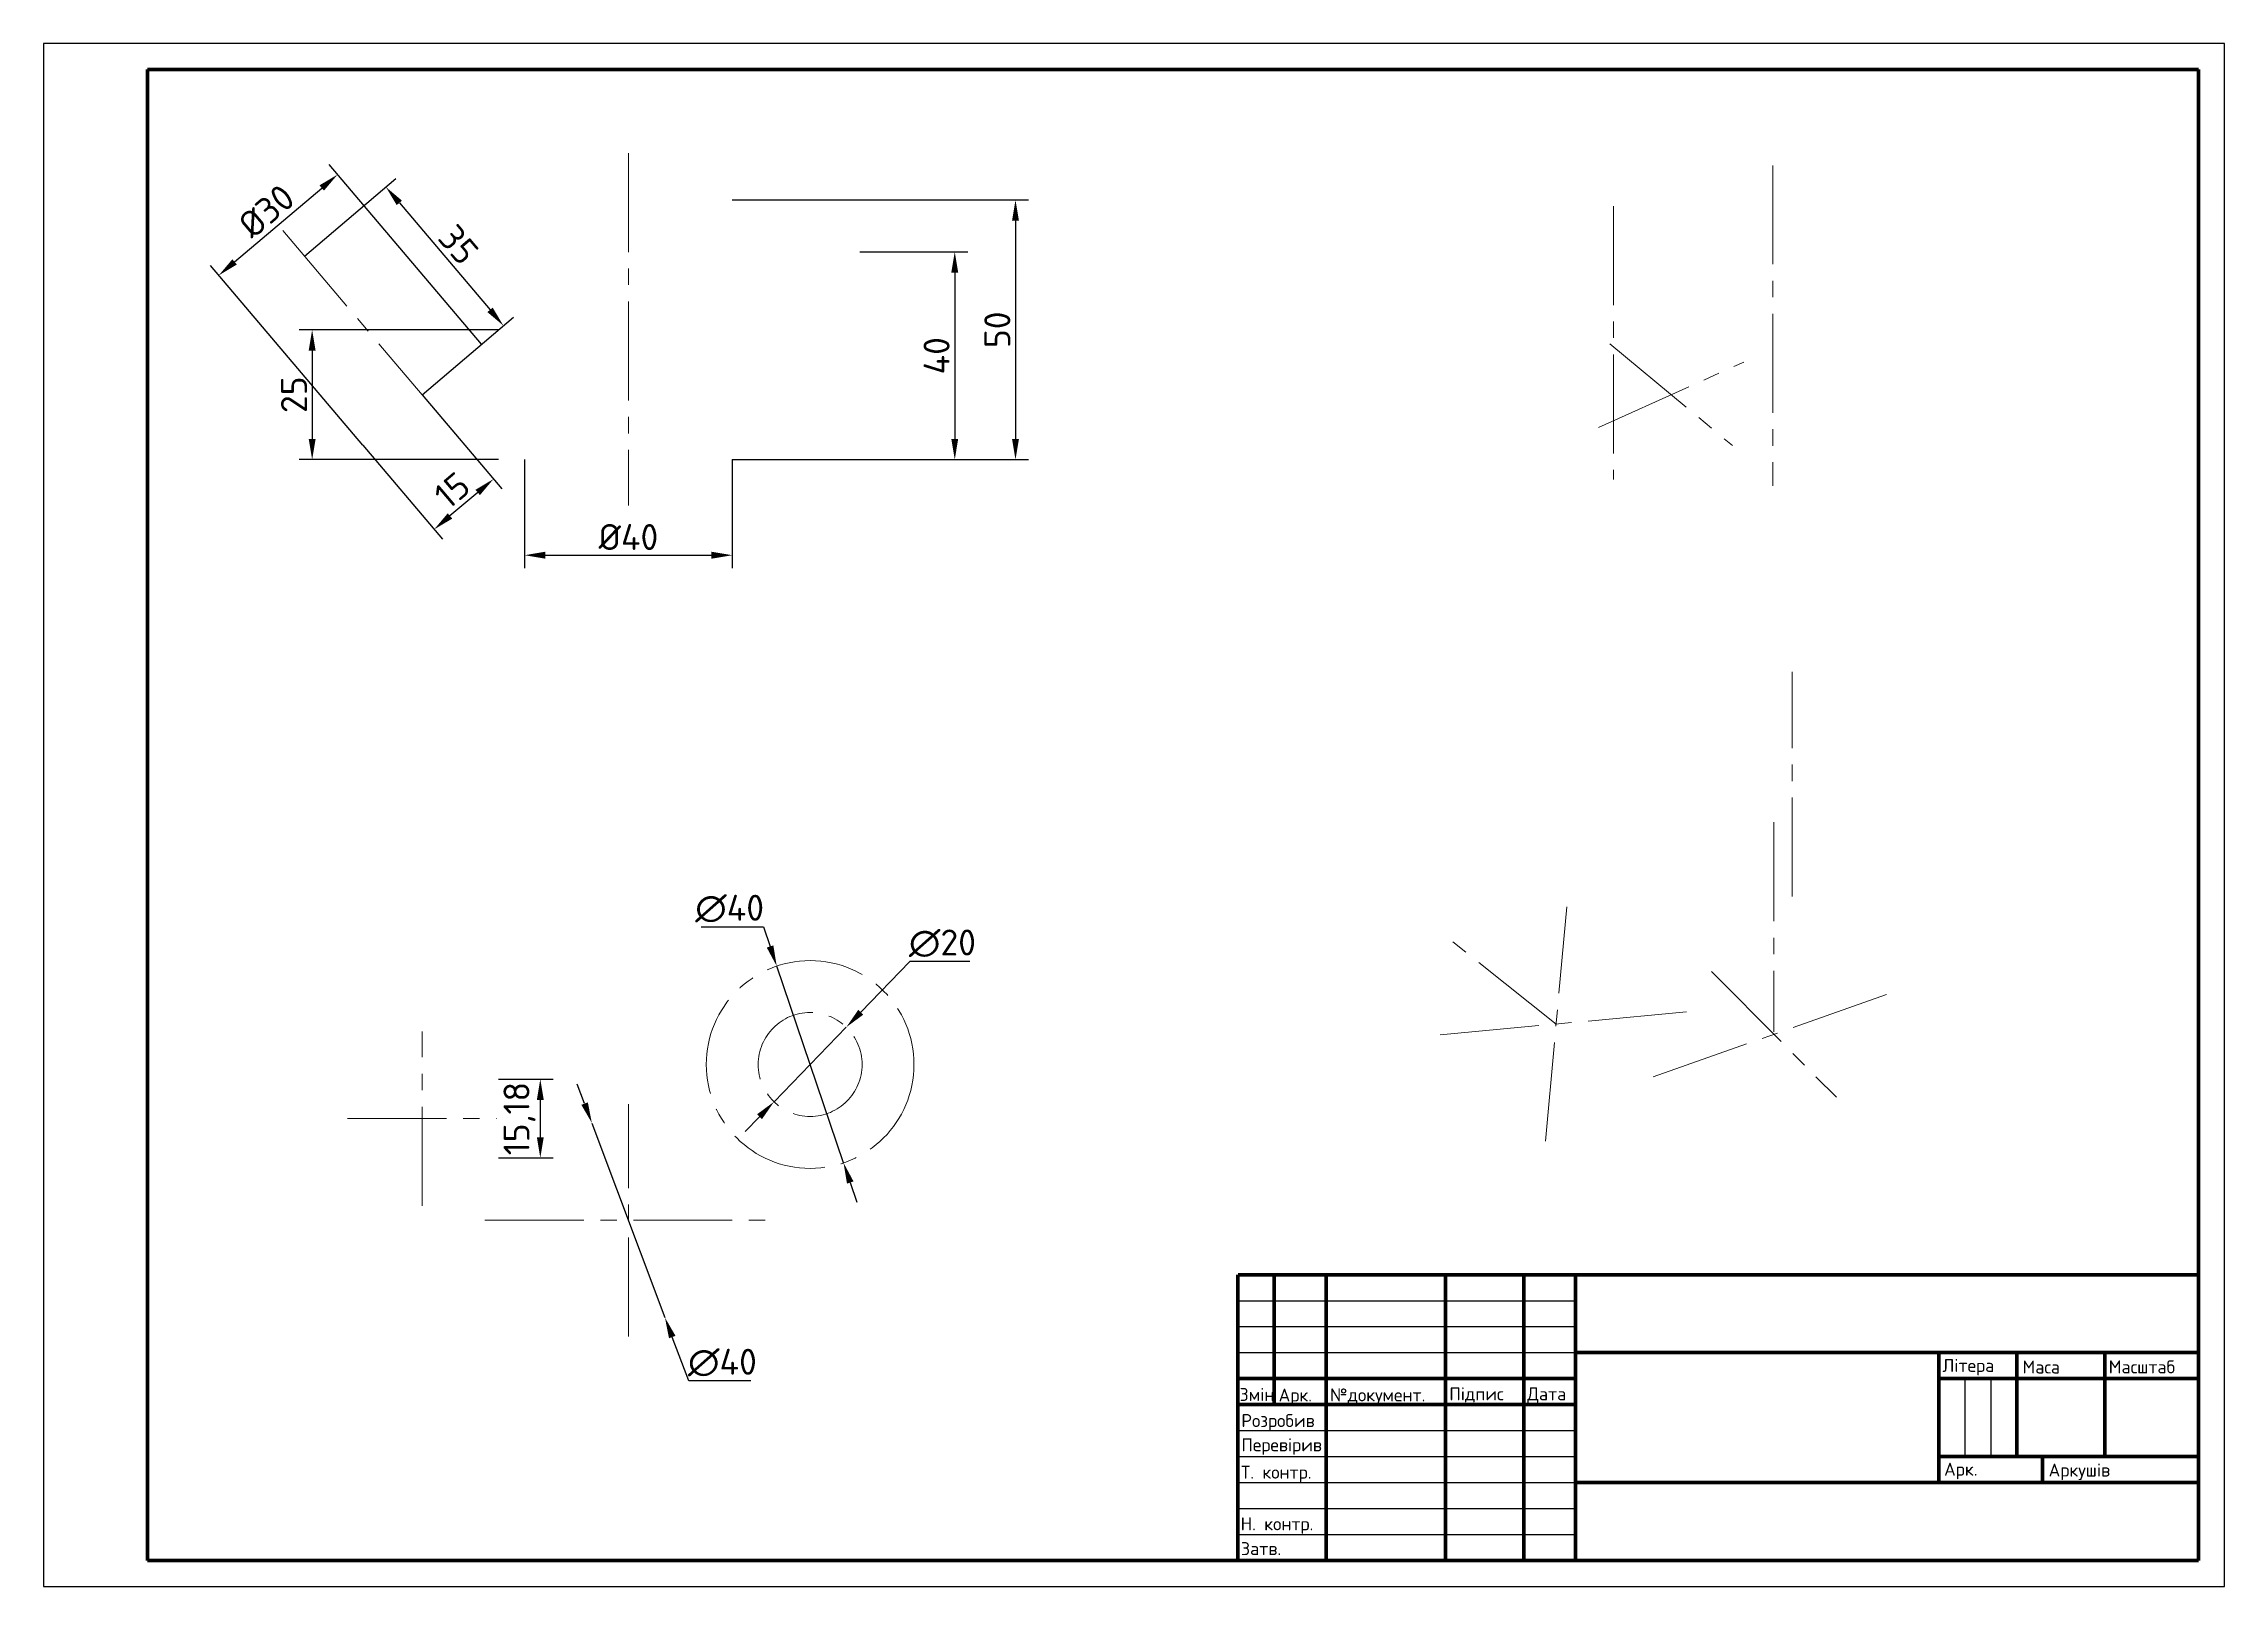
# Paper-space layout 'Layout3' of a CAD drawing. Header units: millimetres. Extents: x 0 to 420, y 0 to 297.
import ezdxf

# ---------------------------------------------------------------- set-up
doc = ezdxf.new("R2010")
doc.units = ezdxf.units.MM
doc.linetypes.add('CENTER2', pattern=[28.575000000000003, 19.05, -3.175, 3.175, -3.175])
doc.layers.get('0').update_dxf_attribs({"color": 31})
doc.layers.add('dim', color=171, linetype='Continuous')
doc.layers.add('r-text', color=45, linetype='Continuous')
for name, color, linetype, lineweight in [('osi', 51, 'CENTER2', 5), ('r-kontyr', 93, 'Continuous', 70), ('r-tonka', 151, 'Continuous', 25)]:
    doc.layers.add(name, color=color, linetype=linetype, lineweight=lineweight)
doc.styles.add('ДСТУ', font='isocpeur.ttf', dxfattribs={"height": 5})
doc.dimstyles.new('ДСТУ', dxfattribs={"dimtxt": 2.5, "dimasz": 4, "dimexe": 2.5, "dimexo": 0, "dimgap": 1, "dimtad": 1, "dimtoh": 1, "dimtxsty": 'ДСТУ', "dimcen": 2.5, "dimadec": 0, "dimazin": 0, "dimtfac": 1, "dimtmove": 0, "dimatfit": 3, "dimfxl": 1, "dimarcsym": 0})

# ---------------------------------------------------------------- blocks, each defined once
blk = doc.blocks.new('*D27')
at = {"layer": 'Defpoints', "color": 0, "transparency": 16777216}
for p in [(92.62865265334221, 216.9102711043902), (132.6286526533422, 216.9102711043902), (132.6286526533422, 198.5134332770749)]:
    blk.add_point(p, dxfattribs=at)
at = {"layer": 'dim', "color": 0, "lineweight": -2, "transparency": 16777216}
for p, q in [((92.62865265334221, 216.9102711043902), (92.62865265334221, 196.0134332770749)), ((132.6286526533422, 216.9102711043902), (132.6286526533422, 196.0134332770749)), ((96.62865265334221, 198.5134332770749), (128.6286526533422, 198.5134332770749))]:
    blk.add_line(p, q, dxfattribs=at)
at = {"layer": 'dim', "color": 0, "transparency": 16777216}
for points in [[(96.62865265334221, 199.1800999437416), (96.62865265334221, 197.8467666104083), (92.62865265334221, 198.5134332770749)], [(128.6286526533422, 199.1800999437416), (128.6286526533422, 197.8467666104083), (132.6286526533422, 198.5134332770749)]]:
    blk.add_solid(points, dxfattribs=at)
at = {"layer": 'dim', "color": 0, "transparency": 16777216, "insert": (112.6286526533422, 202.0134332770749), "char_height": 5, "attachment_point": 5, "style": 'ДСТУ'}
blk.add_mtext('%%C40', dxfattribs=at)
blk = doc.blocks.new('*D28')
at = {"layer": 'Defpoints', "color": 0, "transparency": 16777216}
for p in [(50.25157728543307, 256.1032293519631), (88.56077748948198, 242.7008011250754), (72.88973047851323, 229.41027110439)]:
    blk.add_point(p, dxfattribs=at)
at = {"layer": 'dim', "color": 0, "lineweight": -2, "transparency": 16777216}
for p, q in [((50.25157728543307, 256.1032293519631), (67.82926417122844, 271.0107703150114)), ((68.50984180418236, 266.3431355729259), (85.97355998170144, 245.7514249247979)), ((72.88973047851323, 229.41027110439), (90.4674173643086, 244.3178120674382))]:
    blk.add_line(p, q, dxfattribs=at)
at = {"layer": 'dim', "color": 0, "transparency": 16777216}
for points in [[(69.01827910413611, 266.7743384908894), (68.0014045042286, 265.9119326549625), (65.92262429640182, 269.3937593726485)], [(86.4819972816552, 246.1826278427613), (85.46512268174769, 245.3202220068345), (88.56077748948198, 242.7008011250754)]]:
    blk.add_solid(points, dxfattribs=at)
at = {"layer": 'dim', "color": 0, "transparency": 16777216, "insert": (79.91099671769919, 258.3110955681699), "char_height": 5, "attachment_point": 5, "rotation": 310.301096647329, "style": 'ДСТУ'}
blk.add_mtext('35', dxfattribs=at)
blk = doc.blocks.new('*D29')
at = {"layer": 'Defpoints', "color": 0, "transparency": 16777216}
for p in [(87.62865265334224, 241.9102711043903), (51.71835560068624, 216.9102711043903), (87.62865265334224, 216.9102711043903)]:
    blk.add_point(p, dxfattribs=at)
at = {"layer": 'dim', "color": 0, "lineweight": -2, "transparency": 16777216}
for p, q in [((87.62865265334224, 241.9102711043903), (49.21835560068623, 241.9102711043903)), ((51.71835560068624, 237.9102711043903), (51.71835560068624, 220.9102711043903)), ((87.62865265334224, 216.9102711043903), (49.21835560068624, 216.9102711043903))]:
    blk.add_line(p, q, dxfattribs=at)
at = {"layer": 'dim', "color": 0, "transparency": 16777216}
for points in [[(51.05168893401957, 237.9102711043903), (52.3850222673529, 237.9102711043903), (51.71835560068623, 241.9102711043903)], [(51.05168893401957, 220.9102711043903), (52.3850222673529, 220.9102711043903), (51.71835560068624, 216.9102711043903)]]:
    blk.add_solid(points, dxfattribs=at)
at = {"layer": 'dim', "color": 0, "transparency": 16777216, "insert": (48.21835560068629, 229.4102711043902), "char_height": 5, "attachment_point": 5, "rotation": 90, "style": 'ДСТУ'}
blk.add_mtext('25', dxfattribs=at)
blk = doc.blocks.new('*D30')
at = {"layer": 'Defpoints', "color": 0, "transparency": 16777216}
for p in [(72.88973047851242, 229.4102711043912), (61.44989122955302, 219.7082054502133), (75.2131460789867, 203.4797620823639)]:
    blk.add_point(p, dxfattribs=at)
at = {"layer": 'dim', "color": 0, "lineweight": -2, "transparency": 16777216}
for p, q in [((72.88973047851242, 229.4102711043912), (88.26999627030905, 211.2751878617153)), ((61.44989122955302, 219.7082054502133), (76.83015702134965, 201.5731222075374)), ((83.60236152822365, 210.5946102287611), (78.26376987870914, 206.0669795901446))]:
    blk.add_line(p, q, dxfattribs=at)
at = {"layer": 'dim', "color": 0, "transparency": 16777216}
for points in [[(83.1711586102602, 211.1030475287148), (84.03356444618711, 210.0861729288073), (86.6529853279461, 213.1818277365418)], [(77.8325669607457, 206.5754168900984), (78.6949727966726, 205.5585422901909), (75.2131460789867, 203.4797620823639)]]:
    blk.add_solid(points, dxfattribs=at)
at = {"layer": 'dim', "color": 0, "transparency": 16777216, "insert": (78.66925038415826, 211.00009073421), "char_height": 5, "attachment_point": 5, "rotation": 40.30109664733218, "style": 'ДСТУ'}
blk.add_mtext('15', dxfattribs=at)
blk = doc.blocks.new('*D31')
at = {"layer": 'Defpoints', "color": 0, "transparency": 16777216}
for p in [(56.61282062868868, 271.7935373910643), (84.32956972747162, 239.112336758567), (61.449891229553, 219.7082054502134)]:
    blk.add_point(p, dxfattribs=at)
at = {"layer": 'dim', "color": 0, "lineweight": -2, "transparency": 16777216}
for p, q in [((84.32956972747162, 239.112336758567), (54.99580968632583, 273.7001772658909)), ((36.78376593049263, 254.9766235904912), (53.56219682896612, 269.2063198832838)), ((61.449891229553, 219.7082054502134), (32.11613118840722, 254.2960459575372))]:
    blk.add_line(p, q, dxfattribs=at)
at = {"layer": 'dim', "color": 0, "transparency": 16777216}
for points in [[(53.1309939110027, 269.7147571832375), (53.99339974692954, 268.69788258333), (56.61282062868868, 271.7935373910643)], [(36.35256301252922, 255.485060890445), (37.21496884845605, 254.4681862905375), (33.73314213077008, 252.3894060827107)]]:
    blk.add_solid(points, dxfattribs=at)
at = {"layer": 'dim', "color": 0, "transparency": 16777216, "insert": (42.90916606042143, 264.7607675616447), "char_height": 5, "attachment_point": 5, "rotation": 40.30109664732947, "style": 'ДСТУ'}
blk.add_mtext('%%C30', dxfattribs=at)
blk = doc.blocks.new('*D32')
at = {"layer": 'Defpoints', "color": 0, "transparency": 16777216}
for p in [(157.1899664407175, 256.9102711043903), (157.1899664407175, 216.9102711043903), (175.4784374753982, 216.9102711043903)]:
    blk.add_point(p, dxfattribs=at)
at = {"layer": 'dim', "color": 0, "lineweight": -2, "transparency": 16777216}
for p, q in [((157.1899664407175, 256.9102711043903), (177.9784374753982, 256.9102711043903)), ((175.4784374753982, 252.9102711043903), (175.4784374753982, 220.9102711043903)), ((157.1899664407175, 216.9102711043903), (177.9784374753982, 216.9102711043903))]:
    blk.add_line(p, q, dxfattribs=at)
at = {"layer": 'dim', "color": 0, "transparency": 16777216}
for points in [[(174.8117708087315, 252.9102711043903), (176.1451041420648, 252.9102711043903), (175.4784374753982, 256.9102711043903)], [(174.8117708087315, 220.9102711043903), (176.1451041420648, 220.9102711043903), (175.4784374753982, 216.9102711043903)]]:
    blk.add_solid(points, dxfattribs=at)
at = {"layer": 'dim', "color": 0, "transparency": 16777216, "insert": (171.9784374753982, 236.9102711043902), "char_height": 5, "attachment_point": 5, "rotation": 90, "style": 'ДСТУ'}
blk.add_mtext('40', dxfattribs=at)
blk = doc.blocks.new('*D33')
at = {"layer": 'Defpoints', "color": 0, "transparency": 16777216}
for p in [(132.6286526533423, 266.9102711043903), (132.6286526533423, 216.9102711043903), (187.1768871621644, 216.9102711043903)]:
    blk.add_point(p, dxfattribs=at)
at = {"layer": 'dim', "color": 0, "lineweight": -2, "transparency": 16777216}
for p, q in [((132.6286526533423, 266.9102711043903), (189.6768871621644, 266.9102711043903)), ((187.1768871621644, 262.9102711043903), (187.1768871621644, 220.9102711043903)), ((132.6286526533423, 216.9102711043903), (189.6768871621644, 216.9102711043903))]:
    blk.add_line(p, q, dxfattribs=at)
at = {"layer": 'dim', "color": 0, "transparency": 16777216}
for points in [[(186.5102204954977, 262.9102711043903), (187.8435538288311, 262.9102711043903), (187.1768871621644, 266.9102711043903)], [(186.5102204954977, 220.9102711043903), (187.8435538288311, 220.9102711043903), (187.1768871621644, 216.9102711043903)]]:
    blk.add_solid(points, dxfattribs=at)
at = {"layer": 'dim', "color": 0, "transparency": 16777216, "insert": (183.6768871621645, 241.9102711043902), "char_height": 5, "attachment_point": 5, "rotation": 90, "style": 'ДСТУ'}
blk.add_mtext('50', dxfattribs=at)
blk = doc.blocks.new('*D34')
at = {"layer": 'Defpoints', "color": 0, "transparency": 16777216}
for p in [(141.1933762556816, 119.4061757022019), (154.0639290510013, 81.53337714251232)]:
    blk.add_point(p, dxfattribs=at)
at = {"layer": 'dim', "color": 0, "lineweight": -2, "transparency": 16777216}
for p, q in [((126.6192656966176, 126.98073541414), (138.6192656966176, 126.98073541414)), ((138.6192656966176, 126.98073541414), (139.9063209761496, 123.1934555581709)), ((154.0639290510013, 81.53337714251232), (141.1933762556816, 119.4061757022019)), ((155.3509843305333, 77.74609728654329), (156.6380396100653, 73.95881743057426))]:
    blk.add_line(p, q, dxfattribs=at)
at = {"layer": 'dim', "color": 0, "transparency": 16777216}
for points in [[(140.5375342854778, 123.4079647714263), (139.2751076668214, 122.9789463449156), (141.1933762556816, 119.4061757022019)], [(155.9821976398615, 77.96060649979862), (154.7197710212051, 77.53158807328796), (154.0639290510013, 81.53337714251232)]]:
    blk.add_solid(points, dxfattribs=at)
at = {"layer": 'dim', "color": 0, "transparency": 16777216, "insert": (132.1192656966176, 130.48073541414), "char_height": 5, "attachment_point": 5, "style": 'ДСТУ'}
blk.add_mtext('∅40', dxfattribs=at)
blk = doc.blocks.new('*D35')
at = {"layer": 'Defpoints', "color": 0, "transparency": 16777216}
for p in [(154.5899224088983, 107.6489632419319), (140.6673828977844, 93.29058960278216)]:
    blk.add_point(p, dxfattribs=at)
at = {"layer": 'dim', "color": 0, "lineweight": -2, "transparency": 16777216}
for p, q in [((166.8545962095163, 120.2975729909645), (157.3744303111212, 110.520637969762)), ((178.3545962095163, 120.2975729909644), (166.8545962095163, 120.2975729909645)), ((140.6673828977844, 93.29058960278216), (154.5899224088983, 107.6489632419319)), ((137.8828749955615, 90.41891487495207), (135.0983670933386, 87.54724014712195))]:
    blk.add_line(p, q, dxfattribs=at)
at = {"layer": 'dim', "color": 0, "transparency": 16777216}
for points in [[(156.8958178564828, 110.9847226201325), (157.8530427657595, 110.0565533193916), (154.5899224088983, 107.6489632419319)], [(137.4042625409231, 90.88299952532255), (138.3614874501998, 89.95483022458157), (140.6673828977844, 93.29058960278216)]]:
    blk.add_solid(points, dxfattribs=at)
at = {"layer": 'dim', "color": 0, "transparency": 16777216, "insert": (173.1045962095163, 123.7975729909645), "char_height": 5, "attachment_point": 5, "style": 'ДСТУ'}
blk.add_mtext('∅20', dxfattribs=at)
blk = doc.blocks.new('*D37')
at = {"layer": 'Defpoints', "color": 0, "transparency": 16777216}
for p in [(105.5956745381738, 89.1924156281851), (119.6616307685107, 51.74713721653158)]:
    blk.add_point(p, dxfattribs=at)
at = {"layer": 'dim', "color": 0, "lineweight": -2, "transparency": 16777216}
for p, q in [((104.1890789151401, 92.93694346935047), (102.7824832921064, 96.68147131051582)), ((105.5956745381738, 89.1924156281851), (119.6616307685107, 51.74713721653158)), ((124.2330665433702, 39.57742173274418), (121.0682263915444, 48.00260937536623)), ((136.2330665433702, 39.57742173274418), (124.2330665433702, 39.57742173274418))]:
    blk.add_line(p, q, dxfattribs=at)
at = {"layer": 'dim', "color": 0, "transparency": 16777216}
for points in [[(104.8131668886676, 93.1713760731894), (103.5649909416125, 92.70251086551153), (105.5956745381738, 89.1924156281851)], [(121.6923143650719, 48.23704197920517), (120.4441384180168, 47.76817677152728), (119.6616307685107, 51.74713721653158)]]:
    blk.add_solid(points, dxfattribs=at)
at = {"layer": 'dim', "color": 0, "transparency": 16777216, "insert": (130.7330665433702, 43.07742173274418), "char_height": 5, "attachment_point": 5, "style": 'ДСТУ'}
blk.add_mtext('∅40', dxfattribs=at)
blk = doc.blocks.new('*D39')
at = {"layer": 'Defpoints', "color": 0, "transparency": 16777216}
for p in [(87.62865265334224, 97.64543634537343), (87.62865265334224, 82.46977642235768), (95.65884365191917, 82.46977642235768)]:
    blk.add_point(p, dxfattribs=at)
at = {"layer": 'dim', "color": 0, "lineweight": -2, "transparency": 16777216}
for p, q in [((87.62865265334224, 97.64543634537343), (98.15884365191917, 97.64543634537344)), ((95.65884365191917, 93.64543634537341), (95.65884365191917, 86.46977642235768)), ((87.62865265334224, 82.46977642235768), (98.15884365191918, 82.4697764223577))]:
    blk.add_line(p, q, dxfattribs=at)
at = {"layer": 'dim', "color": 0, "transparency": 16777216}
for points in [[(94.9921769852525, 93.64543634537341), (96.32551031858586, 93.64543634537343), (95.65884365191916, 97.64543634537343)], [(94.9921769852525, 86.46977642235768), (96.32551031858586, 86.4697764223577), (95.65884365191917, 82.46977642235768)]]:
    blk.add_solid(points, dxfattribs=at)
at = {"layer": 'dim', "color": 0, "transparency": 16777216, "insert": (91.65884365191917, 90.05760638386552), "char_height": 5, "attachment_point": 5, "rotation": 90, "style": 'ДСТУ'}
blk.add_mtext('15,18', dxfattribs=at)

psp = doc.layouts.new('Layout3')

# ---------------------------------------------------------------- linework, layer by layer
for p, q in [((230, 59.99999999999999), (230, 59.99999999999999)), ((365, 44.99999999999999), (365, 44.99999999999999)), ((230, 34.99999999999999), (230, 34.99999999999999)), ((230, 34.99999999999999), (230, 34.99999999999999)), ((230, 34.99999999999999), (230, 34.99999999999999)), ((230, 34.99999999999999), (230, 34.99999999999999)), ((380, 24.99999999999999), (380, 24.99999999999999)), ((415, 19.99999999999999), (415, 19.99999999999999)), ((247, 4.999999999999993), (247, 4.999999999999993)), ((247, 4.999999999999993), (247, 4.999999999999993)), ((247, 4.999999999999993), (247, 4.999999999999993)), ((247, 4.999999999999993), (247, 4.999999999999993)), ((247, 4.999999999999993), (247, 4.999999999999993)), ((247, 4.999999999999993), (247, 4.999999999999993)), ((247, 4.999999999999993), (247, 4.999999999999993))]:
    psp.add_line(p, q)
at = {"layer": 'osi'}
for p, q in [((112.6286526533422, 275.9332276443666), (112.6286526533422, 208.0844479594274)), ((333.0442002999107, 273.5701575362584), (333.0442002999107, 211.8559494862402)), ((302.3287584774707, 265.7316810315879), (302.3287584774707, 213.0703616133062)), ((46.0834881248455, 261.017880692415), (72.88973047851323, 229.4102711043902)), ((299.4642069696481, 223.1176832496889), (327.4485337071594, 235.7028589590913)), ((301.6740172305856, 239.1810416273713), (325.2387234462219, 219.6395005814089)), ((336.7795502515801, 132.8111937316967), (336.7795502515801, 176.0680561822412)), ((333.2440163456463, 147.0998838979331), (333.2440163456463, 106.7626948857812)), ((289.2280191430618, 85.71325344135082), (293.3593160654755, 130.7959728907986)), ((291.2936676042686, 108.2546131660747), (270.3923993707335, 124.8750542574164)), ((321.2224980430428, 118.3936382591534), (345.2655346482497, 94.15647144393846)), ((310.0010030152139, 98.08136841460086), (356.4870296760787, 114.468741288491)), ((316.4185650125376, 110.5818101200398), (266.1687701959997, 105.9274162121096)), ((72.88973047851323, 73.28206533248226), (72.88973047851323, 106.8331474352469)), ((112.6286526533422, 48.08687160407658), (112.6286526533422, 92.85268124063873)), ((58.55116495666107, 90.0576063838646), (87.22829600036539, 90.0576063838646)), ((85.00511299970663, 70.46977642235765), (140.2521923069778, 70.46977642235765))]:
    psp.add_line(p, q, dxfattribs=at)
for radius in [19.99999999999959, 9.999999999999478]:
    psp.add_circle((147.6286526533414, 100.4697764223571), radius, dxfattribs=at)
at = {"layer": 'r-kontyr'}
for p, q in [((415, 292), (20, 292)), ((20, 292), (20, 5)), ((415, 5), (415, 292)), ((229.9859314632367, 60.00609222031517), (229.9859314632367, 5.006092220315168)), ((415.086040031928, 59.99999999999999), (230.086040031928, 59.99999999999999)), ((237, 59.99999999999999), (237, 34.99999999999999)), ((247, 59.99999999999999), (247, 4.999999999999993)), ((270, 59.99999999999999), (270, 5)), ((285.086040031928, 59.99999999999999), (285.086040031928, 5)), ((295, 59.99999999999999), (295, 4.999999999999993)), ((295, 44.99999999999999), (415, 44.99999999999999)), ((365, 19.99999999999999), (365, 44.99999999999999)), ((380, 44.99999999999999), (380, 24.99999999999999)), ((397, 44.99999999999999), (397, 24.99999999999999)), ((230, 39.99999999999999), (295, 39.99999999999999)), ((365, 39.99999999999999), (415, 39.99999999999999)), ((295, 34.99999999999999), (230, 34.99999999999999)), ((415, 24.99999999999999), (365, 24.99999999999999)), ((385, 19.99999999999999), (385, 24.99999999999999)), ((415, 19.99999999999999), (295, 19.99999999999999)), ((20, 5), (415, 5))]:
    psp.add_line(p, q, dxfattribs=at)
at = {"layer": 'r-tonka'}
for p, q in [((420, 297), (0, 297)), ((0, 297), (0, 0)), ((420, 0), (420, 297)), ((230.086040031928, 54.99999999999999), (295.086040031928, 54.99999999999999)), ((289.6083863680869, 54.99999999999999), (289.6083863680869, 54.99999999999999)), ((229.9607915183569, 50.00156896518034), (294.9607915183569, 50.00156896518034)), ((229.9932761099959, 45.00167449116331), (294.9932761099959, 45.00167449116331)), ((370, 39.99999999999999), (370, 24.99999999999999)), ((375, 39.99999999999999), (375, 24.99999999999999)), ((229.9861400913194, 30.00158502894057), (294.9861400913194, 30.00158502894057)), ((229.9924772345601, 25.00158904488063), (294.9924772345601, 25.00158904488063)), ((229.9988143778007, 20.00159306082069), (294.9988143778007, 20.00159306082069)), ((230.0051515210413, 15.00159707676075), (295.0051515210413, 15.00159707676075)), ((229.9607915183569, 10.00156896518034), (294.9607915183569, 10.00156896518034)), ((0, 0), (420, 0))]:
    psp.add_line(p, q, dxfattribs=at)

# ---------------------------------------------------------------- texts
at = {"layer": 'r-text', "char_height": 2.5, "attachment_point": 1, "style": 'ДСТУ'}
for s, width, gutter_width, insert in [('Літера', 10, 12.5, (365.7194726957678, 43.77894296590239)), ('Маса', 10, 12.5, (381.1122184998785, 43.47789144996932)), ('Масштаб', 10, 12.5, (397.7233206067649, 43.50562308433291)), ('Змін', 10, 25, (230.3260247024009, 38.18956569989678)), ('Арк.', 10, 12.5, (237.8484822883038, 38.08896061114501)), ('\\pxi-3,l4,t4;№документ.', 22.42840164841618, 12.5, (245.256731808342, 38.1120952917845)), ('Підпис', 10, 12.5, (270.7197303717185, 38.31544053545804)), ('Розробив', 12.31071168759445, 12.5, (230.6743251396801, 33.16246464598225)), ('Перевірив', 10, 12.5, (230.6743251396874, 28.50057766435566)), ('Т. контр.', 14.47953179618344, 12.5, (230.6163834282488, 23.23580826480975)), ('Арк.', 10, 12.5, (366.0159590862822, 23.80667460026962)), ('Аркушів', 10, 12.5, (386.1457767555075, 23.6422748961777)), ('Н. контр.', 14.84176944021601, 12.5, (230.5356039942235, 13.29268696158761)), ('Затв.', 10, 12.5, (230.5984928345606, 8.51400766729057))]:
    psp.add_mtext_dynamic_manual_height_columns(s, width=width, gutter_width=gutter_width, heights=[0], dxfattribs=dict(at, insert=insert))
at = {"layer": 'r-text', "insert": (285.7269980436904, 38.31542427757813), "char_height": 2.5, "attachment_point": 1, "style": 'ДСТУ'}
psp.add_mtext('Дата', dxfattribs=at)

# ---------------------------------------------------------------- dimensions: what is measured, and where the dimension line sits
at = {"layer": 'dim'}
dim = psp.add_aligned_dim(p1=(61.44989122955302, 219.7082054502133), p2=(84.32956972747161, 239.112336758567), distance=42.85182674503418, text='%%C<>', dimstyle='ДСТУ', override={"dimlfac": -1}, dxfattribs=at)
dim.commit()
dim.dimension.update_dxf_attribs({"geometry": '*D31', "text_midpoint": (42.90916606042143, 264.7607675616447)})
dim = psp.add_aligned_dim(p1=(50.25157728543307, 256.1032293519631), p2=(72.88973047851323, 229.41027110439), distance=20.547990233858208, dimstyle='ДСТУ', override={"dimlfac": -1}, dxfattribs=at)
dim.commit()
dim.dimension.update_dxf_attribs({"geometry": '*D28', "text_midpoint": (79.91099671769919, 258.3110955681699)})
for base, p1, p2, picture, middle in [((187.1768871621644, 216.9102711043903), (132.6286526533422, 266.9102711043902), (132.6286526533422, 216.9102711043902), '*D33', (183.6768871621645, 241.9102711043902)), ((175.4784374753982, 216.9102711043903), (157.1899664407174, 256.9102711043902), (157.1899664407174, 216.9102711043902), '*D32', (171.9784374753982, 236.9102711043902)), ((51.71835560068624, 216.9102711043903), (87.62865265334221, 241.9102711043902), (87.62865265334221, 216.9102711043902), '*D29', (48.21835560068629, 229.4102711043902)), ((95.65884365191917, 82.46977642235768), (87.62865265334221, 97.64543634537337), (87.62865265334221, 82.46977642235765), '*D39', (91.65884365191917, 90.05760638386552))]:
    dim = psp.add_linear_dim(base=base, p1=p1, p2=p2, angle=90, dimstyle='ДСТУ', override={"dimlfac": -1}, dxfattribs=at)
    dim.commit()
    dim.dimension.update_dxf_attribs({"geometry": picture, "text_midpoint": middle})
dim = psp.add_aligned_dim(p1=(72.88973047851242, 229.4102711043912), p2=(61.44989122955302, 219.7082054502133), distance=21.27885237022795, dimstyle='ДСТУ', dxfattribs=at)
dim.commit()
dim.dimension.update_dxf_attribs({"geometry": '*D30', "text_midpoint": (78.66925038415826, 211.00009073421)})
dim = psp.add_linear_dim(base=(132.6286526533422, 198.5134332770749), p1=(92.62865265334221, 216.9102711043902), p2=(132.6286526533422, 216.9102711043902), text='%%C<>', dimstyle='ДСТУ', override={"dimlfac": -1}, dxfattribs=at)
dim.commit()
dim.dimension.update_dxf_attribs({"geometry": '*D27', "text_midpoint": (112.6286526533422, 202.0134332770749)})
dim = psp.add_diameter_dim_2p(p1=(154.0639290510013, 81.53337714251232), p2=(141.1933762556816, 119.4061757022019), dimstyle='ДСТУ', dxfattribs=at)
dim.commit()
dim.dimension.update_dxf_attribs({"geometry": '*D34', "text_midpoint": (132.1192656966176, 130.48073541414)})
dim = psp.add_diameter_dim_2p(p1=(140.6673828977844, 93.29058960278216), p2=(154.5899224088983, 107.6489632419319), dimstyle='ДСТУ', dxfattribs=at)
dim.commit()
dim.dimension.update_dxf_attribs({"geometry": '*D35', "text_midpoint": (173.1045962095163, 120.2975729909645), "dimtype": 163})
dim = psp.add_diameter_dim_2p(p1=(105.5956745381738, 89.1924156281851), p2=(119.6616307685107, 51.74713721653158), dimstyle='ДСТУ', override={"dimlfac": -1}, dxfattribs=at)
dim.commit()
dim.dimension.update_dxf_attribs({"geometry": '*D37', "text_midpoint": (130.7330665433702, 39.57742173274418), "dimtype": 163})

doc.saveas('drawing.dxf')
